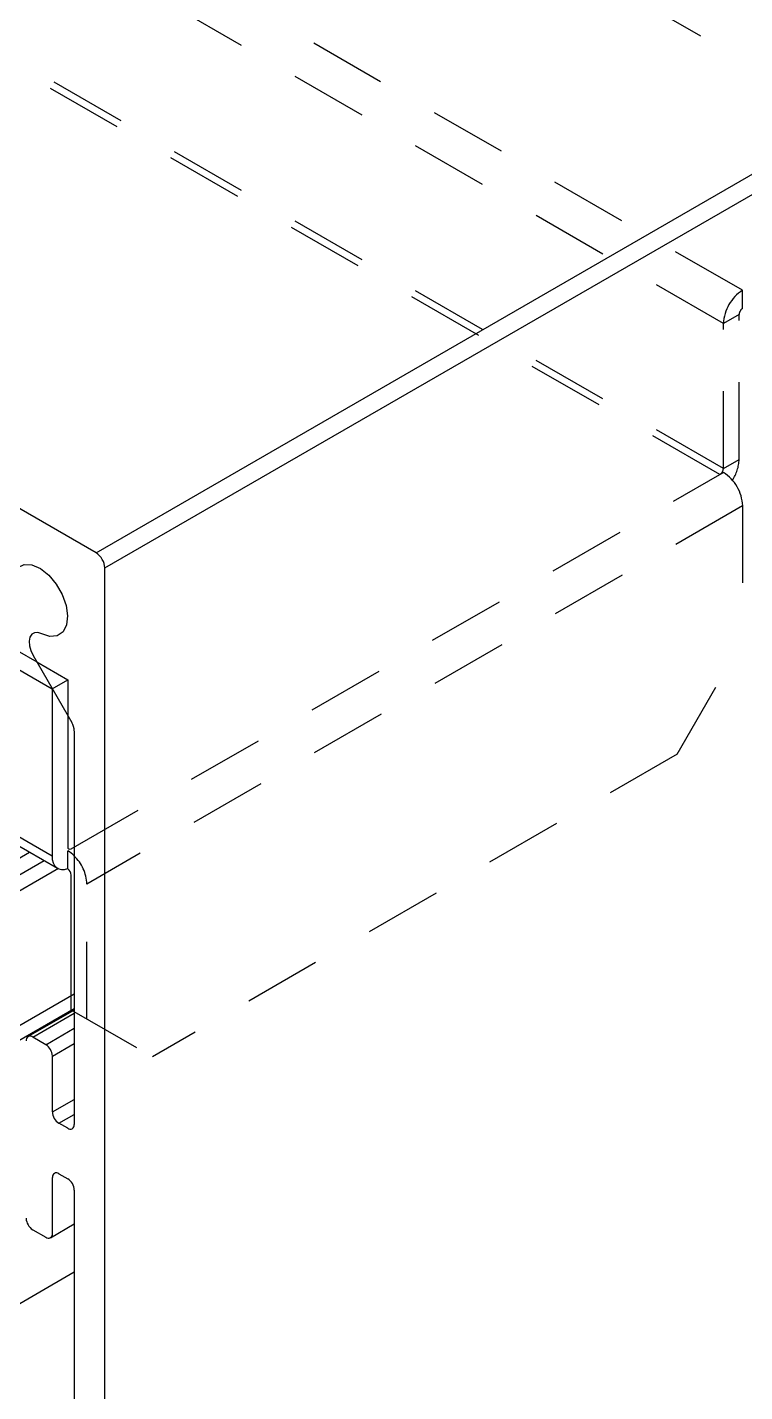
# Model space of a CAD drawing. Extents: x -3.7 to 11.6, y -13.5 to 0.3.
# Drawn here: x 8.75 to 9.91, y -8.434 to -6.225 of the extents above; entities that cross this region are included whole.
import ezdxf

# ---------------------------------------------------------------- set-up
doc = ezdxf.new("R2010")
doc.units = 0
doc.header["$LTSCALE"] = 0.5
doc.header["$MEASUREMENT"] = 0
doc.linetypes.add('HIDDEN', pattern=[0.375, 0.25, -0.125])
doc.layers.add('Brackets', color=181, linetype='CONTINUOUS')
doc.layers.add('Housing', color=150, linetype='CONTINUOUS')

msp = doc.modelspace()

# ---------------------------------------------------------------- linework, layer by layer
at = {"layer": 'Brackets', "linetype": 'HIDDEN', "transparency": 16777216}
for p, q in [((7.9769, -5.1645), (10.2296, -6.4649)), ((7.6544, -5.3507), (9.9071, -6.6511)), ((9.876, -6.7049), (7.6234, -5.4044)), ((7.6177, -5.6487), (9.8704, -6.9492)), ((9.876, -6.9394), (7.6234, -5.6389)), ((10.2296, -6.4649), (9.9071, -6.6511)), ((10.2296, -6.4942), (9.9071, -6.6804)), ((9.9071, -6.6804), (9.9071, -6.6511)), ((9.9014, -6.6902), (9.876, -6.7049)), ((9.9014, -6.9247), (9.9014, -6.6902)), ((9.876, -6.9394), (9.876, -6.7049)), ((9.876, -6.9394), (9.9014, -6.9247)), ((8.821, -7.5549), (9.8704, -6.9492)), ((9.8704, -6.9492), (9.876, -6.9459)), ((9.9071, -6.9997), (8.8464, -7.612)), ((9.9071, -6.9997), (9.9071, -7.2179)), ((9.801, -7.4017), (9.9071, -7.2179)), ((8.7653, -7.2524), (8.8154, -7.2813)), ((8.7903, -7.2958), (8.8154, -7.2813)), ((8.8154, -7.2813), (8.8154, -7.3391)), ((9.801, -7.4017), (8.9525, -7.8915)), ((8.8464, -7.8303), (8.8464, -7.612)), ((8.9271, -7.8768), (8.826, -7.8185))]:
    msp.add_line(p, q, dxfattribs=at)
at = {"layer": 'Brackets', "transparency": 16777216}
for p, q in [((6.5373, -5.9956), (8.79, -7.296)), ((8.027, -6.8262), (8.7653, -7.2524)), ((8.79, -7.296), (8.7903, -7.2958)), ((8.79, -7.296), (8.79, -7.5663)), ((8.8154, -7.3391), (8.8154, -7.5517)), ((8.4667, -7.3946), (8.7991, -7.5864)), ((8.4796, -7.3871), (8.79, -7.5663)), ((8.8154, -7.5869), (8.8154, -7.5582)), ((8.821, -7.8156), (8.821, -7.5973))]:
    msp.add_line(p, q, dxfattribs=at)
at = {"layer": 'Brackets', "linetype": 'HIDDEN', "ltscale": 0.5, "transparency": 16777216}
msp.add_line((8.826, -7.8185), (8.821, -7.8156), dxfattribs=at)
at = {"layer": 'Brackets', "transparency": 16777216, "flags": 128}
msp.add_lwpolyline([(8.79, -7.5663), (8.7904, -7.5722), (8.7918, -7.5774), (8.7941, -7.5818), (8.7972, -7.5851), (8.8009, -7.5873), (8.8053, -7.5884), (8.8102, -7.5882), (8.8154, -7.5869)], dxfattribs=at)
at = {"layer": 'Brackets', "linetype": 'HIDDEN', "transparency": 16777216}
for centre, radius, start, end in [((9.9434, -6.7079), 0.0675, 122.6055, 177.3945), ((9.9137, -6.6908), 0.0123, 122.6055, 177.3945), ((9.8372, -6.9224), 0.0643, 326.0039, 357.9493), ((9.8637, -6.9388), 0.0123, 302.6055, 357.3945), ((9.8397, -7.0027), 0.0675, 2.6055, 57.3945), ((8.779, -7.615), 0.0675, 2.6055, 45.8829)]:
    msp.add_arc(centre, radius, start, end, dxfattribs=at)
at = {"layer": 'Brackets', "transparency": 16777216}
for centre, radius, start, end in [((8.8188, -7.5522), 0.00349, 170.786, 309.2033), ((8.779, -7.615), 0.0675, 45.8829, 57.3945), ((8.8087, -7.5979), 0.0123, 2.6055, 57.3945)]:
    msp.add_arc(centre, radius, start, end, dxfattribs=at)
at = {"layer": 'Housing', "transparency": 16777216}
for p, q in [((8.8613, -7.0759), (10.2904, -6.2509)), ((8.8755, -7.1004), (10.289, -6.2843)), ((8.8613, -7.0759), (7.777, -6.4499)), ((8.8755, -10.0828), (8.8755, -7.1004)), ((8.7593, -7.2421), (8.8218, -7.3503)), ((8.826, -7.3643), (8.826, -8.0012)), ((6.5862, -8.8385), (8.7771, -7.5737)), ((6.5928, -8.8078), (8.7538, -7.5603)), ((8.8003, -7.5869), (8.4791, -7.7723)), ((8.64, -7.8969), (8.826, -7.7895)), ((8.6528, -7.9135), (8.826, -7.8135)), ((8.826, -7.8158), (8.7513, -7.8589)), ((8.7588, -7.8597), (8.826, -7.8209)), ((8.78, -7.8719), (8.7588, -7.8597)), ((8.78, -7.8719), (8.826, -7.8454)), ((8.7906, -7.8903), (8.826, -7.8699)), ((8.7906, -7.9808), (8.7906, -7.8903)), ((8.7906, -7.9808), (8.826, -7.9604)), ((8.8012, -7.9992), (8.826, -7.9849)), ((8.8154, -8.0073), (8.8012, -7.9992)), ((8.8012, -8.0808), (8.8154, -8.089)), ((8.7906, -8.1774), (8.7906, -8.0869)), ((8.826, -8.1073), (8.826, -10.1787)), ((8.7875, -8.1843), (8.826, -8.1621)), ((8.7588, -8.1713), (8.78, -8.1835)), ((8.5913, -8.3753), (8.826, -8.2398))]:
    msp.add_line(p, q, dxfattribs=at)
at = {"layer": 'Housing', "transparency": 16777216, "flags": 128}
for points in [[(8.725, -7.1233), (8.728, -7.1096), (8.7349, -7.0999), (8.7451, -7.095), (8.7575, -7.0956), (8.7712, -7.1014), (8.7847, -7.112), (8.7969, -7.1264), (8.8066, -7.1432), (8.8129, -7.1609), (8.8153, -7.1779), (8.8136, -7.1926), (8.8078, -7.2037), (8.7986, -7.2101), (8.7867, -7.2112), (8.7733, -7.207)], [(8.7733, -7.207), (8.7672, -7.205), (8.7617, -7.2053), (8.7573, -7.2078), (8.7543, -7.2124), (8.753, -7.2187), (8.7534, -7.2262), (8.7556, -7.2342), (8.7593, -7.2421)]]:
    msp.add_lwpolyline(points, dxfattribs=at)
at = {"layer": 'Housing', "transparency": 16777216}
for centre, radius, start, end in [((8.8448, -7.1018), 0.0307, 2.6048, 57.395), ((8.7971, -7.3652), 0.0289, 1.9565, 31.1437), ((8.7547, -7.8648), 0.00655, 50.7967, 189.214), ((8.7676, -7.8913), 0.0231, 2.6055, 57.3945), ((8.8136, -7.9797), 0.0231, 182.6055, 237.3945), ((8.8195, -8.0022), 0.00655, 230.7954, 9.214), ((8.7971, -8.0859), 0.00655, 50.7967, 189.214), ((8.8029, -8.1084), 0.0231, 2.6055, 57.3945), ((8.7712, -8.1519), 0.0231, 182.6055, 237.3945), ((8.7841, -8.1785), 0.00655, 230.7967, 9.214)]:
    msp.add_arc(centre, radius, start, end, dxfattribs=at)
at = {"layer": 'Housing', "color": 1, "transparency": 16777216}
msp.add_open_spline([(8.9036, -4.1692), (10.3813, -4.9016), (10.2736, -6.5473), (10.166, -8.193), (11.6437, -8.9254)], degree=3, dxfattribs=at)

doc.saveas('drawing.dxf')
